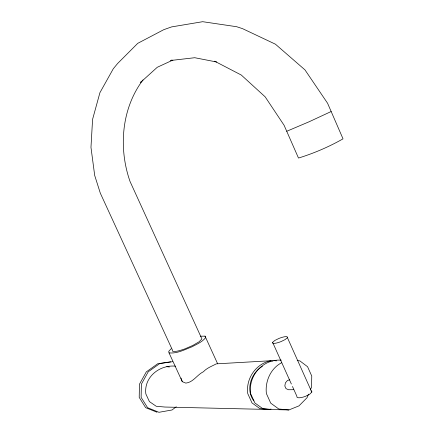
<?xml version="1.0" encoding="UTF-8"?>
<svg xmlns="http://www.w3.org/2000/svg" width="434" height="434" viewBox="0 0 434 434"><rect width="100%" height="100%" fill="white"/><g stroke="black" fill="none" stroke-linecap="round" stroke-linejoin="round"><path stroke-width="0.65" d="M308.552 394.159L307.039 397.701L298.977 405.877L288.903 409.946L272.72 409.566L262.787 408.649L254.872 402.953L250.63 393.611C248.102 375.546 262.912 358.88 281.27 360.144M310.565 389.439L311.569 387.074L311.753 376.056L307.581 366.73L299.84 360.876L297.203 360.551M142.992 79.921C121.401 108.581 118.346 148.227 130.054 181.499L201.918 338.97L199.022 341.824L192.821 345.448L185.025 348.822A22.026 3.922 -24.9 0 1 172.39 349.95L100.319 193.173L94.699 175.466L90.972 147.359L92.578 119.366L99.918 92.686L113.285 68.767L117.609 63.51L137.735 43.346L163.759 29.686L171.593 26.908L202.683 21.7L236.655 26.718L242.53 28.644L275.438 44.197L304.961 69.874L327.578 103.254L343.028 138.842C329.026 146.811 313.885 153.311 298.489 158.057L284.096 125.285L265.163 96.842L241.282 75.033L214.667 61.21L215.861 61.525M141.419 81.332L140.583 82.395L157.282 67.27L172.884 60.082M171.218 348.735L168.75 351.301L169.032 352.88L182.291 381.687L185.85 383.113C193.396 382.208 197.02 374.857 203.351 371.781C206.958 367.896 211.808 366.269 216.3 363.855L270.995 360.735L272.932 360.969M291.371 384.03L272.623 342.339L274.825 340.462L278.97 338.422A10.562 2.279 -24 0 1 287.411 337.641L311.802 392.103L309.735 394.197L305.563 396.307A10.47 2.913 -23.8 0 1 296.883 396.291L292.473 386.482M287.411 337.641L285.225 339.529L281.015 341.607A10.53 2.268 -23.9 0 1 272.623 342.339M176.291 406.766L172.016 409.984L158.958 412.3L147.598 407.71L141.126 397.387L141.37 384.182L148.233 371.792L159.717 363.589L172.656 361.685M262.462 366.318C250.982 372.811 245.34 390.009 253.885 400.902M331.164 111.516L309.041 121.797L286.728 131.274M175.575 366.182C159.652 364.517 143.73 377.146 145.84 393.92L149.404 401.591L156.24 406.273L164.936 407.038L269.78 409.495L271.017 409.002M171.772 60.049L170.589 60.5L194.736 57.717L216.658 62.002M281.753 362.678C270.686 368.282 264.908 381.415 266.395 393.567L270.735 403.159L278.802 409.002L288.903 409.946M270.995 360.735C255.973 363.459 245.682 378.665 247.765 393.622L251.991 402.915L259.879 408.584L269.78 409.495M289.798 379.777L287.525 380.417L285.404 382.853L284.823 385.994L286.011 388.625L288.507 389.743L293.764 389.694M200.508 336.225L205.038 336.133L217.602 363.692M170.66 361.815L157.759 363.719L146.301 371.884L139.455 384.226L139.206 397.376L145.656 407.662L156.983 412.229M169.032 352.88C177.05 353.808 184.645 349.609 191.931 346.831C196.754 344.205 202.244 342.084 205.662 337.576L205.038 336.133M166.786 366.681L169.412 366.974M273.914 360.567L276.507 360.882M181.011 378.079L182.291 381.687M310.999 390.833A10.503 2.935 -23.9 0 1 311.802 392.103"/></g></svg>
